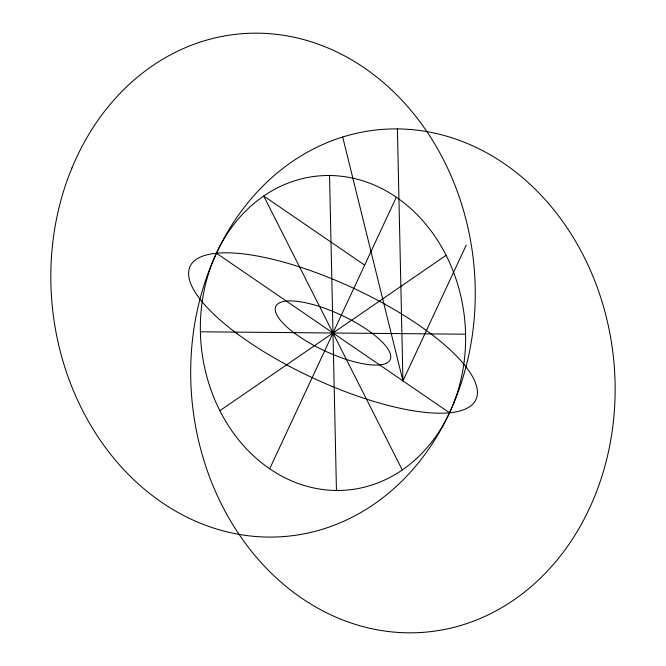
<?xml version="1.0" encoding="UTF-8"?>
<svg xmlns="http://www.w3.org/2000/svg" width="666" height="666" viewBox="0 0 666 666"><rect width="100%" height="100%" fill="white"/><g stroke="black" fill="none" stroke-linecap="round" stroke-linejoin="round"><path stroke-width="1" d="M269.688 468.764L396.312 197.236M342.69 137.005L402.938 380.869L466.25 245.105M219.888 410.681L446.112 255.319M200.399 331.785L465.601 334.215M364.652 265.118L263.711 196.02L402.289 469.98M216.433 253.213L449.567 412.787M397.411 128.921L402.938 380.869M329.545 175.533L336.455 490.467M294.613 333.258A63.079 19.697 25 0 0 389.577 360.656A63.079 19.697 25 0 0 314.802 305.086A63.079 19.697 25 0 0 294.613 333.258M214.96 256.468A157.692 132.384 84.5 0 0 339.61 490.451A157.692 132.384 84.5 0 0 444.43 252.081A157.692 132.384 84.5 0 0 214.96 256.468M237.038 333.641A157.692 49.251 25 0 0 474.45 402.139A157.692 49.251 25 0 0 287.512 263.22A157.692 49.251 25 0 0 237.038 333.641M71.953 167.957A252.306 211.821 84.5 0 0 278.679 536.888A252.306 211.821 84.5 0 0 438.553 150.549A252.306 211.821 84.5 0 0 71.953 167.957M211.83 263.694A252.306 211.821 84.5 0 0 418.556 632.625A252.306 211.821 84.5 0 0 578.429 246.287A252.306 211.821 84.5 0 0 211.83 263.694"/></g></svg>
